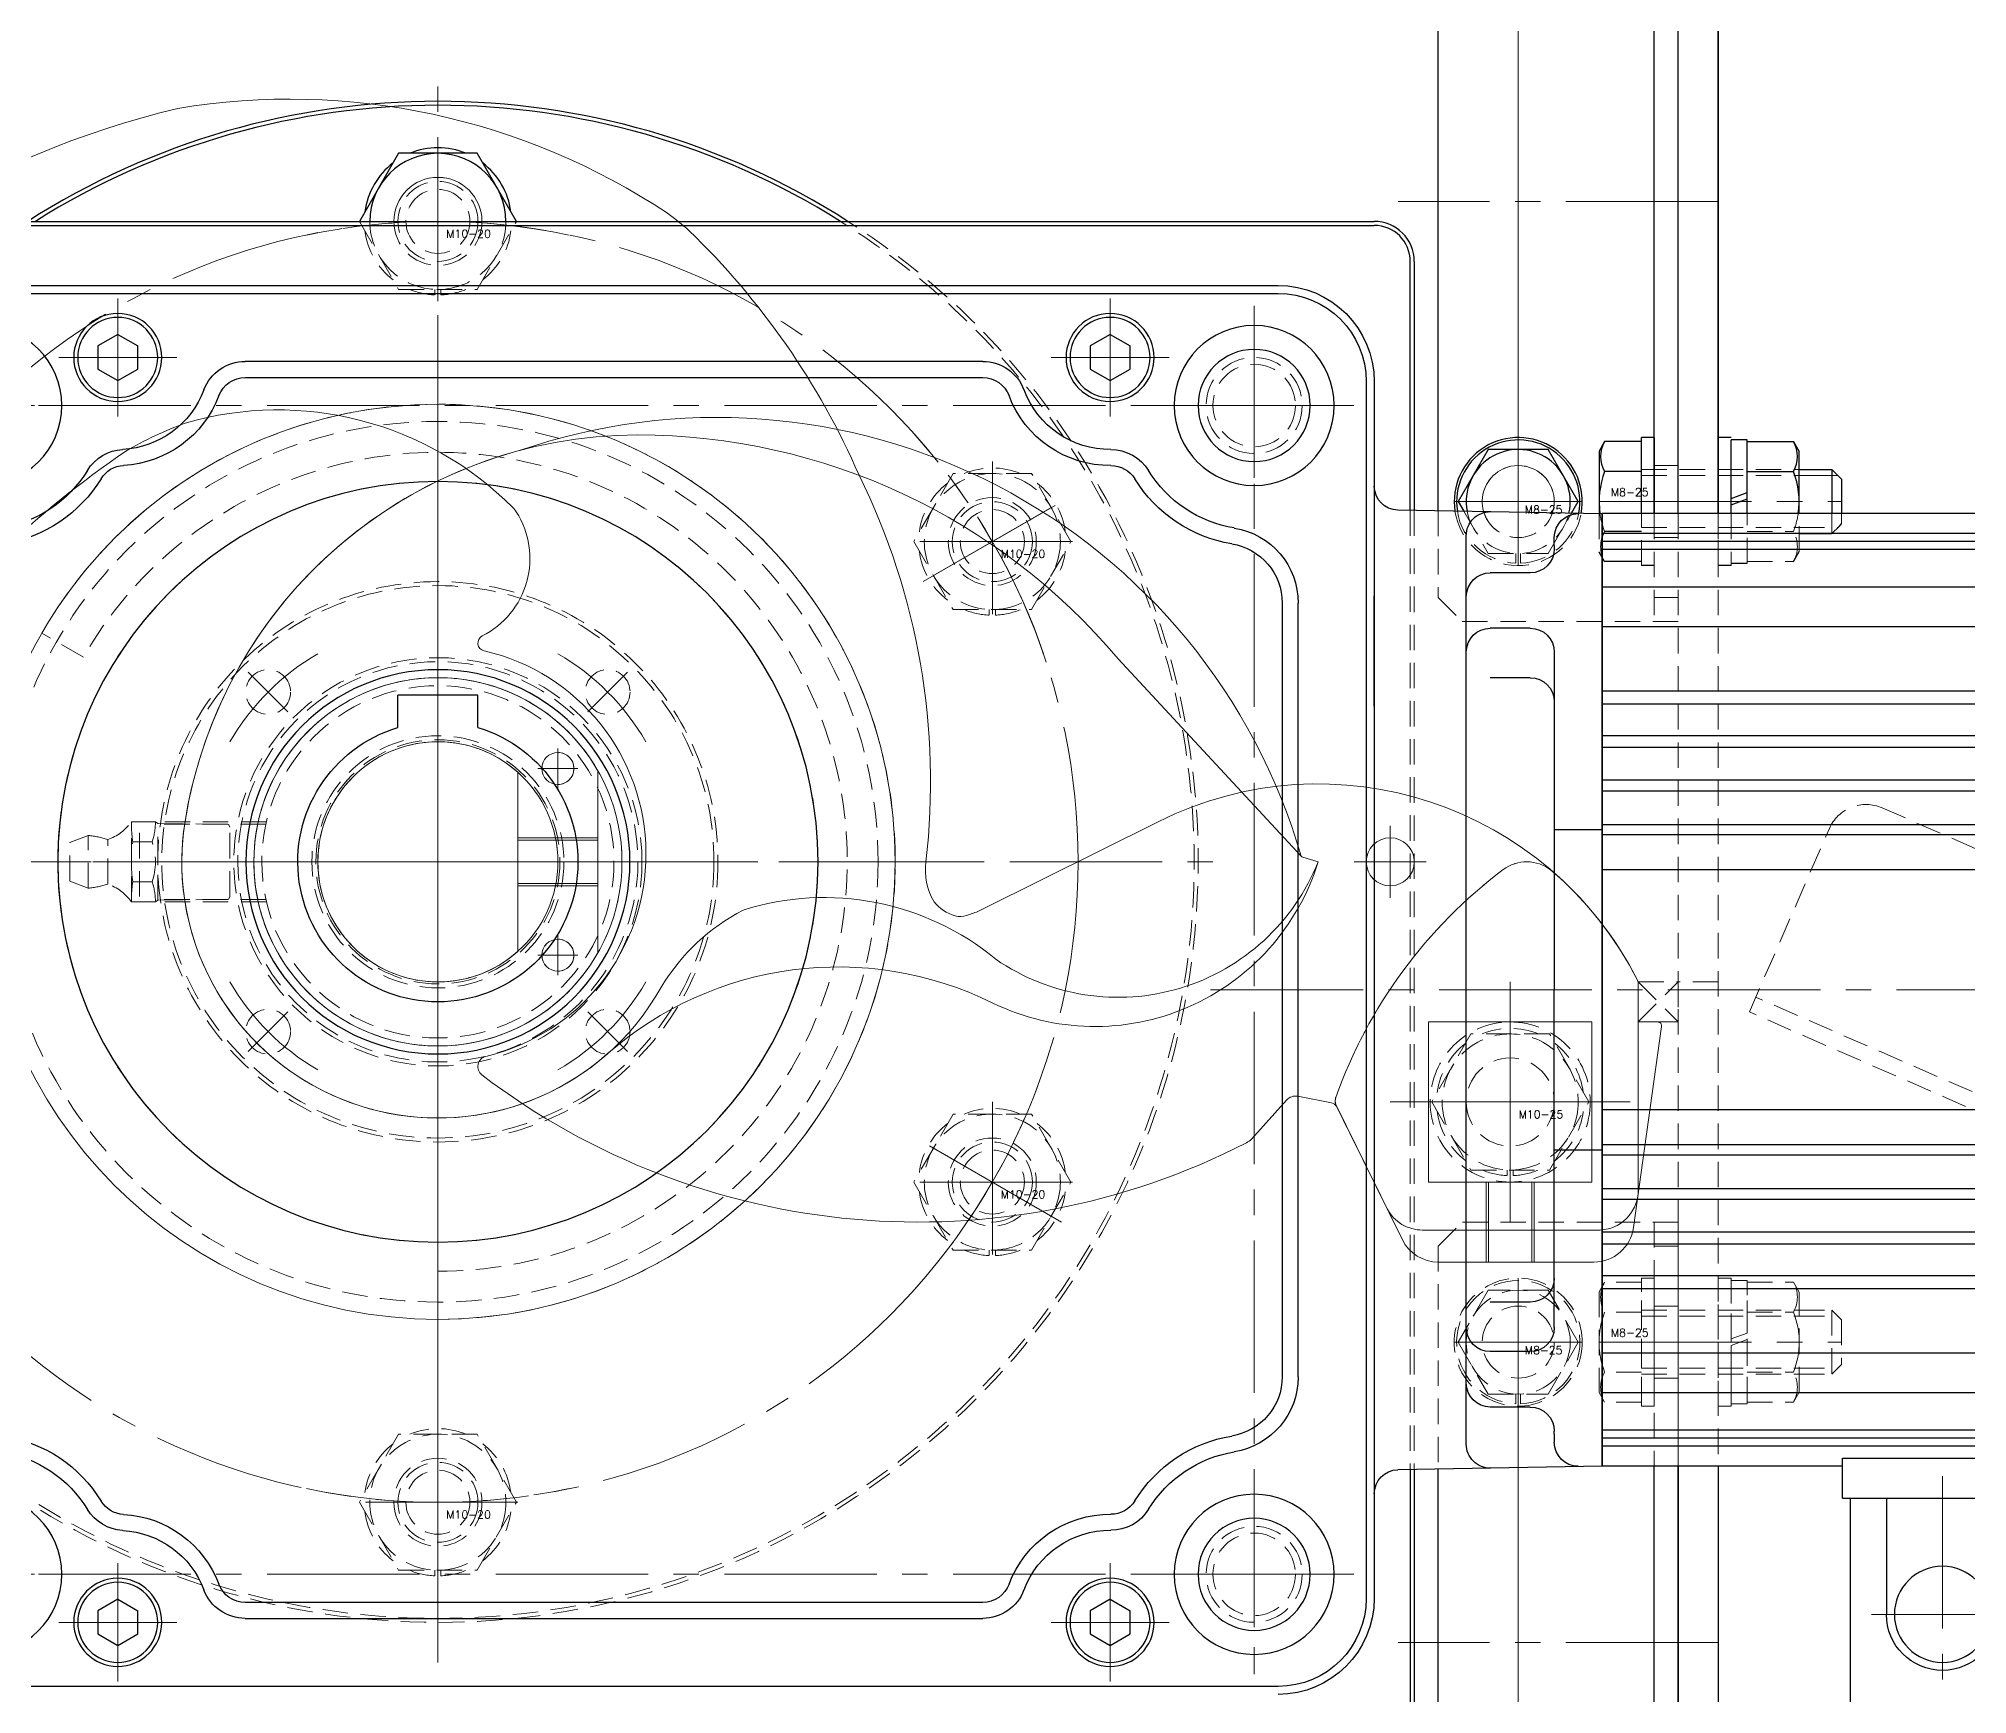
# Model space of a CAD drawing. Header units: millimetres. Extents: x 0 to 51411, y 0 to 16902.
# Drawn here: x 3043.2 to 3284.3, y 7571.8 to 7778.6 of the extents above; entities that cross this region are included whole.
import ezdxf

# ---------------------------------------------------------------- set-up
doc = ezdxf.new("R2010")
doc.units = ezdxf.units.MM
doc.linetypes.add('CENTER2', pattern=[28.575, 19.05, -3.175, 3.175, -3.175])
doc.linetypes.add('HIDDEN2', pattern=[4.7625, 3.175, -1.5875])
for name, color, linetype, lineweight in [('01_外形線', 7, 'Continuous', 25), ('02_細線', 5, 'Continuous', 13), ('03_かくれ線', 6, 'HIDDEN2', 13), ('04_中心線', 1, 'CENTER2', 9)]:
    doc.layers.add(name, color=color, linetype=linetype, lineweight=lineweight)
doc.layers.add('10_DRAFT', color=8, linetype='Continuous', lineweight=0, plot=False)
doc.styles.add('KSS_TXT', font='txt.shx', dxfattribs={"bigfont": 'extfont2.shx'})

# ---------------------------------------------------------------- blocks, each defined once
blk = doc.blocks.new('*U482')
blk.add_circle((0, 0), 5.5)
at = {"layer": '04_中心線'}
blk.add_line((0, 8.25), (0, -8.25), dxfattribs=at)
blk.add_arc((0, -80), 80, 78.1617, 101.8383, dxfattribs=at)
blk = doc.blocks.new('*U483')
at = {"layer": '03_かくれ線', "color": 0, "linetype": 'ByBlock', "lineweight": -2, "transparency": 16777216}
blk.add_blockref('*U482', (6480.56, 10582.32), dxfattribs=at)
for p, rotation in [((6411.28, 10542.32), 59.99999999999999), ((6549.84, 10542.32), 299.9999999999999), ((6411.28, 10462.32), 120), ((6549.84, 10462.32), 239.9999999999999), ((6480.56, 10422.32), 180)]:
    blk.add_blockref('*U482', p, dxfattribs=dict(at, rotation=rotation))
blk = doc.blocks.new('GM-SHYF-RH 0.4kW、1／160、＊＊V、60Hza')
at = {"layer": '01_外形線'}
for p, q in [((60, 72), (-105, 72)), ((60, 71), (-105, 71)), ((-84, 65.89), (-86.5, 64.44)), ((-84, 65.89), (-81.5, 64.44)), ((40, 65.89), (37.5, 64.44)), ((40, 65.89), (42.5, 64.44)), ((-86.5, 61.56), (-86.5, 64.44)), ((-81.5, 64.44), (-81.5, 61.56)), ((37.5, 61.56), (37.5, 64.44)), ((42.5, 64.44), (42.5, 61.56)), ((-84, 60.11), (-86.5, 61.56)), ((-81.5, 61.56), (-84, 60.11)), ((-68.09, 62.5), (24.09, 62.5)), ((24.09, 60.5), (-68.09, 60.5)), ((40, 60.11), (37.5, 61.56)), ((42.5, 61.56), (40, 60.11)), ((-117, 60), (-117, -92)), ((-116, 60), (-116, -92)), ((-242.5, 43.5), (-145.5, 43.5)), ((-175.5, 43.5), (-145.5, 43.5)), ((-145.5, 43.48), (-119.95, 43.94)), ((-145.5, -16), (-145.5, 43.5)), ((-145.5, 43.5), (-145.5, -16)), ((-242.5, 41), (-145.5, 41)), ((-242.5, 40), (-145.5, 40)), ((-242.5, 39), (-145.5, 39)), ((-139.5, 39.5), (-139.5, 40.5)), ((-139.5, 39.5), (-139.5, 39.1)), ((-128.5, -72.74), (-128.5, 40.74)), ((-242.5, 34.32), (-145.5, 34.32)), ((-136.5, 36.1), (-131.5, 36.1)), ((-117, 19.45), (-117, 33.23)), ((-107.5, -64.32), (-107.5, 32.32)), ((-105.5, 32.32), (-105.5, -64.32)), ((-242.5, 29.37), (-145.5, 29.37)), ((-136.5, 29.18), (-131.5, 29.18)), ((-139.5, 26.18), (-139.5, -16)), ((-136.5, 23), (-131.5, 23)), ((-242.5, 21.32), (-145.5, 21.32)), ((-242.5, 19.71), (-145.5, 19.71)), ((-5, 16.77), (-5, 20.8)), ((-5, 20.8), (5, 20.8)), ((5, 16.77), (5, 20.8)), ((-242.5, 15.75), (-145.5, 15.75)), ((-242.5, 14.28), (-145.5, 14.28)), ((-242.5, 10.19), (-145.5, 10.19)), ((-242.5, 8.83), (-145.5, 8.83)), ((-242.5, 4.64), (-145.5, 4.64)), ((-242.5, 3.37), (-145.5, 3.37)), ((-145.5, 4), (-139.5, 4)), ((-242.5, -1), (-145.5, -1)), ((-145.5, -16), (-145.5, -75.5)), ((-145.5, -75.5), (-145.5, -16)), ((-139.5, -58.18), (-139.5, -16)), ((-242.5, -31), (-145.5, -31)), ((-242.5, -35.37), (-145.5, -35.37)), ((-145.5, -36), (-139.5, -36)), ((-242.5, -36.64), (-145.5, -36.64)), ((-242.5, -40.83), (-145.5, -40.83)), ((-242.5, -42.19), (-145.5, -42.19)), ((-242.5, -46.28), (-145.5, -46.28)), ((-242.5, -47.75), (-145.5, -47.75)), ((-242.5, -51.71), (-145.5, -51.71)), ((-117, -51.45), (-117, -65.23)), ((-242.5, -53.32), (-145.5, -53.32)), ((-136.5, -55), (-131.5, -55)), ((-242.5, -61.37), (-145.5, -61.37)), ((-136.5, -61.18), (-131.5, -61.18)), ((-242.5, -66.32), (-145.5, -66.32)), ((-136.5, -68.1), (-131.5, -68.1)), ((-242.5, -71), (-145.5, -71)), ((-242.5, -72), (-145.5, -72)), ((-139.5, -71.5), (-139.5, -71.1)), ((-139.5, -71.5), (-139.5, -71.1)), ((-139.5, -71.5), (-139.5, -72.5)), ((-242.5, -73), (-145.5, -73)), ((-175.5, -74.5), (-242.5, -74.5)), ((-175.5, -79.5), (-175.5, -74.5)), ((-175.5, -75.5), (-145.5, -75.5)), ((-145.5, -75.48), (-119.95, -75.94)), ((-175.5, -79.5), (-250.5, -79.5)), ((-181, -79.5), (-181, -94)), ((-176.5, -108), (-176.5, -79.5)), ((-84, -92.11), (-86.5, -93.56)), ((-86.5, -96.44), (-86.5, -93.56)), ((-84, -92.11), (-81.5, -93.56)), ((-81.5, -93.56), (-81.5, -96.44)), ((-68.09, -92.5), (24.09, -92.5)), ((40, -92.11), (37.5, -93.56)), ((37.5, -96.44), (37.5, -93.56)), ((40, -92.11), (42.5, -93.56)), ((42.5, -93.56), (42.5, -96.44)), ((24.09, -94.5), (-68.09, -94.5)), ((-84, -97.89), (-86.5, -96.44)), ((-81.5, -96.44), (-84, -97.89)), ((40, -97.89), (37.5, -96.44)), ((42.5, -96.44), (40, -97.89)), ((-105, -103), (60, -103))]:
    blk.add_line(p, q, dxfattribs=at)
for centre, radius in [((-84, 63), 5.5), ((-84, 63), 5), ((40, 63), 5.5), ((40, 63), 5), ((-102, 57), 10), ((57, 57), 10), ((-102, 57), 7), ((0, 0), 47.5), ((0, 0), 24), ((-102, -89), 10), ((57, -89), 10), ((-102, -89), 7), ((-188, -94), 6), ((-84, -95), 5.5), ((-84, -95), 5), ((40, -95), 5.5), ((40, -95), 5)]:
    blk.add_circle(centre, radius, dxfattribs=at)
for centre, radius, start, end in [((-105, 60), 12, 90, 180), ((-105, 60), 11, 90, 180), ((-68.09, 57), 5.5, 90, 159.3338), ((-68.09, 57), 3.5, 90, 159.3338), ((24.09, 57), 5.5, 20.6662, 90), ((24.09, 57), 3.5, 20.6662, 90), ((-84, 63), 13.5, 269.6249, 339.3338), ((-84, 63), 11.5, 269.6249, 339.3338), ((40, 63), 13.5, 200.6662, 266.9553), ((40, 63), 11.5, 200.6662, 266.9553), ((-84.11, 46), 5.5, 89.6249, 148.412), ((39.1, 46.02), 5.5, 31.5123, 86.9553), ((-102, 57), 15.5, 279.2069, 328.412), ((-84.11, 46), 3.5, 89.6249, 148.412), ((39.1, 46.02), 3.5, 31.5123, 86.9553), ((57, 57), 15.5, 211.5123, 260.7931), ((-120, 46.94), 3, 271, 0), ((-102, 57), 17.5, 279.2069, 328.412), ((57, 57), 17.5, 211.5123, 260.7931), ((-142.5, 40.5), 3, 0, 90), ((-131.5, 40.74), 3, 0, 90.9812), ((-98, 32.32), 9.5, 99.2069, 180), ((-136.5, 39.1), 3, 180, 270), ((-98, 32.32), 7.5, 99.2069, 180), ((-131.5, 33.1), 3, 0, 90), ((-136.5, 26.18), 3, 90, 180), ((-131.5, 26.18), 3, 0, 90), ((-136.5, 20), 3, 90, 180), ((0, 0), 17.5, 106.6015, 73.3985), ((-136.5, -52), 3, 180, 270), ((-136.5, -58.18), 3, 180, 270), ((-131.5, -58.18), 3, 270, 0), ((-98, -64.32), 9.5, 180, 260.7931), ((-98, -64.32), 7.5, 180, 260.7931), ((-131.5, -65.1), 3, 270, 0), ((-136.5, -71.1), 3, 90, 180), ((-102, -89), 17.5, 31.586, 80.7931), ((57, -89), 17.5, 99.2069, 148.4898), ((-142.5, -72.5), 3, 270, 0), ((-131.5, -72.74), 3, 269.0188, 0), ((-102, -89), 15.5, 31.586, 80.7931), ((57, -89), 15.5, 99.2069, 148.4898), ((-120, -78.94), 3, 0, 89), ((-84.11, -78), 5.5, 211.586, 270.3738), ((-84.11, -78), 3.5, 211.586, 270.3738), ((-84, -95), 13.5, 20.6684, 90.3738), ((40, -95), 13.5, 93.046, 159.3316), ((39.1, -78.02), 3.5, 273.046, 328.4898), ((39.1, -78.02), 5.5, 273.046, 328.4898), ((-84, -95), 11.5, 20.6684, 90.3738), ((40, -95), 11.5, 93.046, 159.3316), ((-68.09, -89), 5.5, 200.6684, 270), ((-68.09, -89), 3.5, 200.6684, 270), ((24.09, -89), 3.5, 270, 339.3316), ((24.09, -89), 5.5, 270, 339.3316), ((-105, -92), 12, 180, 270), ((-105, -92), 11, 180, 270), ((-188, -94), 7, 180, 0)]:
    blk.add_arc(centre, radius, start, end, dxfattribs=at)
at = {"layer": '04_中心線'}
for p, q in [((-84, 70.38), (-84, 55.61)), ((40, 70.38), (40, 55.61)), ((-102, 69.46), (-102, 44.54)), ((0, 65.36), (0, -65.36)), ((-76.62, 63), (-91.38, 63)), ((47.38, 63), (32.62, 63)), ((-89.54, 57), (-114.46, 57)), ((69.46, 57), (44.54, 57)), ((65.36, 0), (-65.36, 0)), ((-96.56, -16), (-297.81, -16)), ((-188, -76.72), (-188, -104.7)), ((-102, -76.54), (-102, -101.46)), ((-89.54, -89), (-114.46, -89)), ((-84, -87.62), (-84, -102.39)), ((40, -87.62), (40, -102.39)), ((69.46, -89), (44.54, -89)), ((-198.19, -94), (-177.81, -94)), ((-76.62, -95), (-91.38, -95)), ((47.38, -95), (32.62, -95))]:
    blk.add_line(p, q, dxfattribs=at)

msp = doc.modelspace()

# ---------------------------------------------------------------- linework, layer by layer
at = {"layer": '01_外形線'}
for p, q in [((3248.139, 7719.262), (3248.139, 7840.762)), ((3248.139, 7719.262), (3248.139, 7840.762)), ((3253.139, 7719.262), (3253.139, 7840.762)), ((3253.139, 7840.762), (3253.139, 7719.262)), ((3245.139, 7719.262), (3245.139, 7810.762)), ((3248.139, 7719.262), (3248.139, 7810.762)), ((3218.139, 7719.609), (3218.139, 7807.762)), ((3088.232, 7764.262), (3083.325, 7755.762)), ((3098.047, 7764.262), (3088.232, 7764.262)), ((3102.955, 7755.762), (3098.047, 7764.262)), ((3018.139, 7755.762), (3210.139, 7755.762)), ((3018.139, 7755.262), (3210.139, 7755.262)), ((3214.639, 7719.671), (3214.639, 7750.762)), ((3215.139, 7750.762), (3215.139, 7719.663)), ((3224.386, 7727.262), (3220.634, 7720.762)), ((3231.892, 7727.262), (3224.386, 7727.262)), ((3235.645, 7720.762), (3231.892, 7727.262)), ((3238.935, 7728.267), (3238.239, 7727.062)), ((3243.539, 7728.267), (3238.935, 7728.267)), ((3243.539, 7719.262), (3243.539, 7728.762)), ((3245.139, 7728.762), (3243.539, 7728.762)), ((3245.139, 7728.762), (3245.139, 7719.262)), ((3253.139, 7719.262), (3253.139, 7728.762)), ((3254.739, 7728.762), (3253.139, 7728.762)), ((3254.739, 7720.362), (3254.739, 7728.462)), ((3256.739, 7728.462), (3254.739, 7728.462)), ((3256.739, 7721.09), (3256.739, 7728.462)), ((3256.739, 7728.267), (3262.514, 7728.267)), ((3262.514, 7728.267), (3263.239, 7727.012)), ((3238.239, 7727.062), (3238.239, 7719.251)), ((3263.239, 7719.262), (3263.239, 7727.012)), ((3243.539, 7724.514), (3238.935, 7724.514)), ((3256.739, 7724.514), (3262.514, 7724.514)), ((3263.239, 7724.762), (3267.339, 7724.762)), ((3267.339, 7724.762), (3267.339, 7719.262)), ((3267.339, 7724.762), (3268.239, 7723.862)), ((3268.239, 7723.862), (3268.539, 7723.562)), ((3268.539, 7723.562), (3268.539, 7719.262)), ((3220.634, 7720.762), (3221.332, 7719.552)), ((3234.808, 7719.312), (3235.645, 7720.762)), ((3254.739, 7721.162), (3256.739, 7721.89)), ((3254.739, 7720.362), (3256.739, 7721.09)), ((3254.739, 7719.262), (3254.739, 7720.362)), ((3256.739, 7719.262), (3256.739, 7721.09)), ((3267.339, 7716.762), (3268.239, 7717.662)), ((3268.239, 7717.662), (3268.539, 7717.962)), ((3243.539, 7717.009), (3238.935, 7717.009)), ((3263.239, 7716.762), (3267.339, 7716.762)), ((3238.935, 7713.256), (3238.239, 7714.462)), ((3243.539, 7713.256), (3238.935, 7713.256)), ((3254.739, 7713.062), (3256.739, 7713.062)), ((3262.514, 7713.256), (3263.239, 7714.512)), ((3245.139, 7712.762), (3243.539, 7712.762)), ((3254.739, 7712.762), (3253.139, 7712.762)), ((3214.639, 7599.852), (3214.639, 7570.762)), ((3215.139, 7599.861), (3215.139, 7570.762)), ((3218.139, 7528.762), (3218.139, 7599.914)), ((3245.139, 7525.762), (3245.139, 7600.262)), ((3248.139, 7525.762), (3248.139, 7600.262)), ((3248.139, 7600.262), (3248.139, 7495.762)), ((3248.139, 7600.262), (3248.139, 7500.762)), ((3253.139, 7600.262), (3253.139, 7495.762)), ((3253.139, 7600.262), (3253.139, 7495.762))]:
    msp.add_line(p, q, dxfattribs=at)
for centre, radius, start, end in [((3093.139, 7675.762), 95, 57.3631, 122.6369), ((3093.139, 7675.762), 94.5, 57.83956, 122.16044), ((3093.14, 7755.762), 8.5, 0, 180), ((3093.14, 7755.762), 9.2, 67.50502, 112.49498), ((3093.14, 7755.762), 9.2, 127.50502, 172.49498), ((3093.14, 7755.762), 9.2, 7.50502, 52.49498), ((3210.139, 7750.762), 5, 0, 90), ((3210.139, 7750.762), 4.5, 360, 90), ((3228.139, 7720.762), 8, 349.40899, 188.55189), ((3228.139, 7720.762), 7.7, 349.03236, 188.92852), ((3228.139, 7720.762), 6.5, 347.17148, 190.7894), ((3242.185, 7726.391), 3.753, 150.00001, 209.99999), ((3259.264, 7726.391), 3.753, 330.00001, 29.99999), ((3248.704, 7720.762), 10.465, 158.98558, 188.30799), ((3253.163, 7720.762), 10.077, 351.43999, 21.86539)]:
    msp.add_arc(centre, radius, start, end, dxfattribs=at)
at = {"layer": '02_細線'}
msp.add_line((3263.239, 7724.012), (3268.089, 7724.012), dxfattribs=at)
msp.add_circle((3093.139, 7675.762), 57.15, dxfattribs=at)
at = {"layer": '03_かくれ線'}
for p, q in [((3083.325, 7755.762), (3088.232, 7747.262)), ((3098.047, 7747.262), (3102.955, 7755.762)), ((3088.232, 7747.262), (3098.047, 7747.262)), ((3092.765, 7747.262), (3092.765, 7746.569)), ((3093.515, 7747.262), (3093.515, 7746.569)), ((3228.139, 7728.262), (3228.139, 7713.262)), ((3248.139, 7725.262), (3245.139, 7725.262)), ((3157.514, 7724.262), (3152.606, 7715.762)), ((3167.329, 7724.262), (3157.514, 7724.262)), ((3172.236, 7715.762), (3167.329, 7724.262)), ((3243.539, 7724.762), (3263.239, 7724.762)), ((3243.539, 7724.012), (3263.239, 7724.012)), ((3214.639, 7719.671), (3214.639, 7599.852)), ((3215.139, 7719.663), (3215.139, 7599.861)), ((3218.139, 7719.609), (3218.139, 7708.762)), ((3221.332, 7719.552), (3224.386, 7714.262)), ((3231.892, 7714.262), (3234.808, 7719.312)), ((3238.239, 7719.251), (3238.239, 7714.462)), ((3243.539, 7712.762), (3243.539, 7719.262)), ((3245.139, 7719.262), (3245.139, 7705.762)), ((3245.139, 7719.262), (3245.139, 7712.762)), ((3248.139, 7719.262), (3248.139, 7600.262)), ((3248.139, 7719.262), (3248.139, 7600.262)), ((3248.139, 7719.262), (3248.139, 7705.762)), ((3253.139, 7719.262), (3253.139, 7600.262)), ((3253.139, 7719.262), (3253.139, 7600.262)), ((3253.139, 7712.762), (3253.139, 7719.262)), ((3254.739, 7719.262), (3254.739, 7712.762)), ((3256.739, 7713.062), (3256.739, 7719.262)), ((3263.239, 7714.512), (3263.239, 7719.262)), ((3267.339, 7719.262), (3267.339, 7716.762)), ((3267.339, 7716.762), (3268.239, 7717.662)), ((3268.239, 7717.662), (3268.539, 7717.962)), ((3268.539, 7719.262), (3268.539, 7717.962)), ((3152.606, 7715.762), (3157.514, 7707.262)), ((3167.329, 7707.262), (3172.236, 7715.762)), ((3243.539, 7717.009), (3238.935, 7717.009)), ((3243.539, 7717.512), (3263.239, 7717.512)), ((3243.539, 7717.512), (3263.239, 7717.512)), ((3243.539, 7716.762), (3263.239, 7716.762)), ((3243.539, 7716.762), (3263.239, 7716.762)), ((3248.139, 7716.262), (3245.139, 7716.262)), ((3256.739, 7717.009), (3262.514, 7717.009)), ((3263.239, 7717.512), (3268.089, 7717.512)), ((3263.239, 7716.762), (3267.339, 7716.762)), ((3224.386, 7714.262), (3231.892, 7714.262)), ((3227.839, 7714.262), (3227.839, 7713.067)), ((3228.439, 7714.262), (3228.439, 7713.067)), ((3238.935, 7713.256), (3238.239, 7714.462)), ((3243.539, 7713.256), (3238.935, 7713.256)), ((3254.739, 7713.062), (3256.739, 7713.062)), ((3256.739, 7713.256), (3262.514, 7713.256)), ((3262.514, 7713.256), (3263.239, 7714.512)), ((3245.139, 7712.762), (3243.539, 7712.762)), ((3254.739, 7712.762), (3253.139, 7712.762)), ((3218.139, 7708.762), (3221.139, 7705.762)), ((3248.139, 7708.762), (3245.139, 7708.762)), ((3093.139, 7706.122), (3093.139, 7645.402)), ((3157.514, 7707.262), (3167.329, 7707.262)), ((3162.046, 7707.262), (3162.046, 7706.569)), ((3162.796, 7707.262), (3162.796, 7706.569)), ((3221.139, 7705.762), (3248.139, 7705.762)), ((3093.139, 7701.062), (3093.139, 7650.462)), ((3108.139, 7684.924), (3108.139, 7689.924)), ((3103.139, 7686.942), (3103.139, 7664.581)), ((3105.639, 7687.424), (3110.639, 7687.424)), ((3047.139, 7678.162), (3049.439, 7679.062)), ((3049.439, 7672.462), (3049.439, 7679.062)), ((3054.839, 7670.762), (3054.839, 7680.762)), ((3054.839, 7680.762), (3057.839, 7680.762)), ((3055.839, 7671.431), (3055.839, 7680.092)), ((3058.139, 7680.562), (3057.839, 7680.762)), ((3058.139, 7680.562), (3066.969, 7680.464)), ((3058.139, 7670.962), (3058.139, 7680.562)), ((3071.647, 7680.462), (3058.456, 7680.462)), ((3071.715, 7680.762), (3058.498, 7680.762)), ((3067.139, 7680.092), (3066.969, 7680.464)), ((3067.139, 7671.431), (3067.139, 7680.092)), ((3047.139, 7673.362), (3047.139, 7678.162)), ((3051.876, 7672.99), (3051.876, 7678.533)), ((3055.01, 7678.262), (3057.419, 7678.262)), ((3103.139, 7678.762), (3113.139, 7678.762)), ((3103.139, 7678.462), (3113.139, 7678.462)), ((3046.639, 7675.762), (3068.139, 7675.762)), ((3123.499, 7675.762), (3062.779, 7675.762)), ((3118.439, 7675.762), (3067.839, 7675.762)), ((3047.139, 7673.362), (3049.439, 7672.462)), ((3055.01, 7673.262), (3057.419, 7673.262)), ((3103.139, 7673.062), (3113.139, 7673.062)), ((3103.139, 7672.762), (3113.139, 7672.762)), ((3054.839, 7670.762), (3057.839, 7670.762)), ((3058.139, 7670.962), (3057.839, 7670.762)), ((3058.139, 7670.962), (3066.97, 7671.062)), ((3071.647, 7671.062), (3058.456, 7671.062)), ((3071.715, 7670.762), (3058.498, 7670.762)), ((3067.139, 7671.431), (3066.969, 7671.059)), ((3108.139, 7666.6), (3108.139, 7661.6)), ((3105.639, 7664.1), (3110.639, 7664.1)), ((3227.139, 7660.762), (3227.139, 7630.762)), ((3243.139, 7660.762), (3248.139, 7655.762)), ((3243.139, 7655.762), (3248.139, 7660.762)), ((3253.139, 7660.762), (3248.139, 7660.762)), ((3551.1, 7530.847), (3257.815, 7658.847)), ((3222.232, 7654.262), (3217.324, 7645.762)), ((3232.047, 7654.262), (3222.232, 7654.262)), ((3236.954, 7645.762), (3232.047, 7654.262)), ((3212.139, 7645.762), (3242.139, 7645.762)), ((3217.324, 7645.762), (3222.232, 7637.262)), ((3232.047, 7637.262), (3236.954, 7645.762)), ((3157.514, 7644.262), (3152.606, 7635.762)), ((3167.329, 7644.262), (3157.514, 7644.262)), ((3172.236, 7635.762), (3167.329, 7644.262)), ((3152.606, 7635.762), (3157.514, 7627.262)), ((3167.329, 7627.262), (3172.236, 7635.762)), ((3222.232, 7637.262), (3232.047, 7637.262)), ((3226.764, 7637.262), (3226.764, 7636.569)), ((3227.514, 7637.262), (3227.514, 7636.569)), ((3218.139, 7627.762), (3221.139, 7630.762)), ((3248.139, 7630.762), (3221.139, 7630.762)), ((3245.139, 7630.762), (3245.139, 7600.262)), ((3248.139, 7630.762), (3248.139, 7600.262)), ((3157.514, 7627.262), (3167.329, 7627.262)), ((3162.046, 7627.262), (3162.046, 7626.569)), ((3162.796, 7627.262), (3162.796, 7626.569)), ((3218.139, 7627.762), (3218.139, 7599.914)), ((3248.139, 7627.762), (3245.139, 7627.762)), ((3243.539, 7607.762), (3243.539, 7623.762)), ((3245.139, 7623.762), (3243.539, 7623.762)), ((3245.139, 7623.762), (3245.139, 7607.762)), ((3253.139, 7607.762), (3253.139, 7623.762)), ((3254.739, 7623.762), (3253.139, 7623.762)), ((3254.739, 7623.762), (3254.739, 7607.762)), ((3224.386, 7622.262), (3220.634, 7615.762)), ((3231.892, 7622.262), (3224.386, 7622.262)), ((3228.139, 7623.262), (3228.139, 7608.262)), ((3235.645, 7615.762), (3231.892, 7622.262)), ((3238.935, 7623.267), (3238.239, 7622.062)), ((3238.239, 7622.062), (3238.239, 7609.462)), ((3243.539, 7623.267), (3238.935, 7623.267)), ((3243.539, 7608.256), (3243.539, 7623.267)), ((3254.739, 7616.162), (3254.739, 7623.462)), ((3256.739, 7623.462), (3254.739, 7623.462)), ((3256.739, 7616.89), (3256.739, 7623.462)), ((3256.739, 7608.256), (3256.739, 7623.267)), ((3256.739, 7623.267), (3262.514, 7623.267)), ((3262.514, 7623.267), (3263.239, 7622.012)), ((3263.239, 7609.512), (3263.239, 7622.012)), ((3243.539, 7619.514), (3238.935, 7619.514)), ((3243.539, 7619.762), (3263.239, 7619.762)), ((3243.539, 7619.012), (3263.239, 7619.012)), ((3248.139, 7620.262), (3245.139, 7620.262)), ((3256.739, 7619.514), (3262.514, 7619.514)), ((3263.239, 7619.762), (3267.339, 7619.762)), ((3263.239, 7619.012), (3268.089, 7619.012)), ((3267.339, 7619.762), (3267.339, 7611.762)), ((3267.339, 7619.762), (3268.239, 7618.862)), ((3268.239, 7618.862), (3268.539, 7618.562)), ((3254.739, 7616.162), (3256.739, 7616.89)), ((3268.539, 7618.562), (3268.539, 7612.962)), ((3220.634, 7615.762), (3224.386, 7609.262)), ((3231.892, 7609.262), (3235.645, 7615.762)), ((3254.739, 7615.362), (3256.739, 7616.09)), ((3254.739, 7608.062), (3254.739, 7615.362)), ((3256.739, 7608.062), (3256.739, 7616.09)), ((3243.539, 7612.009), (3238.935, 7612.009)), ((3243.539, 7612.512), (3263.239, 7612.512)), ((3243.539, 7611.762), (3263.239, 7611.762)), ((3256.739, 7612.009), (3262.514, 7612.009)), ((3263.239, 7612.512), (3268.089, 7612.512)), ((3263.239, 7611.762), (3267.339, 7611.762)), ((3267.339, 7611.762), (3268.239, 7612.662)), ((3268.239, 7612.662), (3268.539, 7612.962)), ((3224.386, 7609.262), (3231.892, 7609.262)), ((3227.839, 7609.262), (3227.839, 7608.067)), ((3228.439, 7609.262), (3228.439, 7608.067)), ((3238.935, 7608.256), (3238.239, 7609.462)), ((3248.139, 7611.262), (3245.139, 7611.262)), ((3262.514, 7608.256), (3263.239, 7609.512)), ((3243.539, 7608.256), (3238.935, 7608.256)), ((3245.139, 7607.762), (3243.539, 7607.762)), ((3254.739, 7607.762), (3253.139, 7607.762)), ((3254.739, 7608.062), (3256.739, 7608.062)), ((3256.739, 7608.256), (3262.514, 7608.256)), ((3088.232, 7604.262), (3083.324, 7595.762)), ((3098.047, 7604.262), (3088.232, 7604.262)), ((3102.954, 7595.762), (3098.047, 7604.262)), ((3083.324, 7595.762), (3088.232, 7587.262)), ((3098.047, 7587.262), (3102.954, 7595.762)), ((3088.232, 7587.262), (3098.047, 7587.262)), ((3092.764, 7587.262), (3092.764, 7586.569)), ((3093.514, 7587.262), (3093.514, 7586.569))]:
    msp.add_line(p, q, dxfattribs=at)
msp.add_lwpolyline([(3043.646, 7704.337, -1.7320508), (3093.139, 7618.612), (3093.139, 7624.612, 1.7320508), (3048.842, 7701.337), (3043.646, 7704.337)], format="xyb", dxfattribs=at)
for points in [[(3113.139, 7687.119), (3113.139, 7664.404, -3.7859389)], [(3093.139, 7660.762, 0.1844831), (3103.139, 7664.581), (3103.139, 7686.942, 0.1844831), (3093.139, 7690.762, 1)], [(3267.015, 7679.927, -0.4142136), (3273.598, 7682.509), (3557.717, 7558.509, -0.4142136), (3560.3, 7551.927), (3550.3, 7529.014), (3257.015, 7657.014)], [(3232.23, 7674.729, 0.3362047), (3226.25, 7674.784, 0.1470329), (3205.336, 7646.323, 0.1514803), (3205.332, 7645.435), (3211.761, 7632.409, 0.276984), (3216.173, 7629.762), (3238.139, 7629.762, 0.4142136), (3243.139, 7634.762), (3243.139, 7660.532, 0.0967974), (3243.066, 7660.908, 0.0991401)]]:
    msp.add_lwpolyline(points, format="xyb", close=True, dxfattribs=at)
for points in [[(3243.139, 7660.762), (3248.139, 7660.762), (3248.139, 7655.762), (3243.139, 7655.762), (3243.139, 7660.762)], [(3216.939, 7635.762), (3237.339, 7635.762), (3237.339, 7655.762), (3216.939, 7655.762), (3216.939, 7635.762)]]:
    msp.add_lwpolyline(points, dxfattribs=at)
for centre, radius in [((3093.139, 7755.762), 5), ((3093.139, 7755.762), 4), ((3195.139, 7732.762), 6), ((3195.139, 7732.762), 5.15), ((3093.139, 7675.762), 55), ((3228.139, 7720.762), 4.5), ((3093.139, 7675.762), 47.5), ((3162.421, 7715.762), 8.5), ((3162.421, 7715.762), 5), ((3162.421, 7715.762), 4), ((3093.139, 7675.762), 35), ((3093.139, 7675.762), 35), ((3093.139, 7675.762), 34.5), ((3093.139, 7675.762), 25.5), ((3093.139, 7675.762), 25), ((3071.926, 7696.975), 2.8), ((3093.139, 7675.762), 23), ((3114.352, 7696.975), 2.8), ((3093.139, 7675.762), 22), ((3093.139, 7675.762), 15.75), ((3093.139, 7675.762), 15.25), ((3108.139, 7687.424), 2), ((3108.139, 7664.1), 2), ((3071.926, 7654.548), 2.8), ((3114.352, 7654.548), 2.8), ((3227.139, 7645.762), 10), ((3227.139, 7645.762), 8.5), ((3227.139, 7645.762), 5.5), ((3162.421, 7635.762), 8.5), ((3162.421, 7635.762), 5), ((3162.421, 7635.762), 4), ((3228.139, 7615.762), 8), ((3228.139, 7615.762), 6.5), ((3228.139, 7615.762), 4.5), ((3228.139, 7615.762), 4.5), ((3093.139, 7595.762), 8.5), ((3093.139, 7595.762), 5), ((3093.139, 7595.762), 4), ((3195.139, 7586.762), 6), ((3195.139, 7586.762), 5.15)]:
    msp.add_circle(centre, radius, dxfattribs=at)
for centre, radius, start, end in [((3093.14, 7755.762), 5.5, 0, 180), ((3093.139, 7675.762), 95, 212.6369, 57.3631), ((3093.139, 7675.762), 94.5, 212.16044, 57.83956), ((3093.14, 7755.762), 9.2, 187.50502, 232.49498), ((3093.14, 7755.762), 8.5, 180, 0), ((3093.14, 7755.762), 9.2, 307.50502, 352.49498), ((3093.14, 7755.762), 9.2, 247.50502, 267.66393), ((3093.14, 7755.762), 9.2, 272.33607, 292.49498), ((3162.421, 7715.762), 9.2, 67.50502, 112.49498), ((3228.139, 7720.762), 4.5, 342.72373, 195.80203), ((3162.421, 7715.762), 9.2, 127.50502, 172.49498), ((3162.421, 7715.762), 9.2, 7.50502, 52.49498), ((3228.139, 7720.762), 8, 188.55189, 349.40899), ((3228.139, 7720.762), 7.7, 188.92852, 267.76713), ((3228.139, 7720.762), 6.5, 190.7894, 347.17148), ((3228.139, 7720.762), 4.5, 195.80203, 342.72373), ((3228.139, 7720.762), 7.7, 272.23287, 349.03236), ((3248.704, 7720.762), 10.465, 188.30799, 201.01442), ((3253.163, 7720.762), 10.077, 338.13461, 351.43999), ((3242.185, 7715.132), 3.753, 150.00001, 209.99999), ((3259.264, 7715.132), 3.753, 330.00001, 29.99999), ((3162.421, 7715.762), 9.2, 187.50502, 232.49498), ((3162.421, 7715.762), 9.2, 307.50502, 352.49498), ((3162.421, 7715.762), 9.2, 247.50502, 267.66393), ((3162.421, 7715.762), 9.2, 272.33607, 292.49498), ((3093.139, 7675.762), 15, 48.18969, 311.81031), ((3093.139, 7675.762), 15, 311.81031, 48.18969), ((3048.281, 7667.846), 11.276, 71.40681, 84.10417), ((3049.927, 7684.207), 6, 288.95365, 324.94921), ((3048.281, 7683.678), 11.276, 275.89583, 288.59319), ((3049.927, 7667.316), 6, 35.05079, 71.04635), ((3227.139, 7645.762), 9.2, 67.50502, 112.49498), ((3227.139, 7645.762), 9.2, 127.50502, 172.49498), ((3227.139, 7645.762), 9.2, 7.50502, 52.49498), ((3162.421, 7635.762), 9.2, 127.50502, 172.49498), ((3162.421, 7635.762), 9.2, 67.50502, 112.49498), ((3162.421, 7635.762), 9.2, 7.50502, 52.49498), ((3227.139, 7645.762), 9.2, 187.50502, 232.49498), ((3227.139, 7645.762), 9.2, 307.50502, 352.49498), ((3227.139, 7645.762), 9.2, 247.50502, 267.66393), ((3227.139, 7645.762), 9.2, 272.33607, 292.49498), ((3162.421, 7635.762), 9.2, 187.50502, 232.49498), ((3162.421, 7635.762), 9.2, 307.50502, 352.49498), ((3162.421, 7635.762), 9.2, 247.50502, 267.66393), ((3162.421, 7635.762), 9.2, 272.33607, 292.49498), ((3228.139, 7615.762), 7.7, 272.23287, 267.76713), ((3242.185, 7621.391), 3.753, 150.00001, 209.99999), ((3259.264, 7621.391), 3.753, 330.00001, 29.99999), ((3248.704, 7615.762), 10.465, 158.98558, 201.01442), ((3253.163, 7615.762), 10.077, 338.13461, 21.86539), ((3242.185, 7610.132), 3.753, 150.00001, 209.99999), ((3259.264, 7610.132), 3.753, 330.00001, 29.99999), ((3093.139, 7595.762), 9.2, 67.50502, 112.49498), ((3093.139, 7595.762), 9.2, 127.50502, 172.49498), ((3093.139, 7595.762), 9.2, 7.50502, 52.49498), ((3093.139, 7595.762), 9.2, 187.50502, 232.49498), ((3093.139, 7595.762), 9.2, 307.50502, 352.49498), ((3093.139, 7595.762), 9.2, 247.50502, 267.66393), ((3093.139, 7595.762), 9.2, 272.33607, 292.49498)]:
    msp.add_arc(centre, radius, start, end, dxfattribs=at)
at = {"layer": '03_かくれ線', "extrusion": (0, 0, -1)}
for centre, start_param, end_param in [((3056.005, 7680.762), 7.3061385, 7.8539816), ((3056.005, 7675.762), 7.3061385, 8.4017922), ((3056.005, 7670.762), 7.8539677, 8.4017922)]:
    msp.add_ellipse(centre, major_axis=(0, -4.8), ratio=0.2427772, start_param=start_param, end_param=end_param, dxfattribs=at)
at = {"layer": '03_かくれ線'}
for centre, start_param, end_param in [((3056.005, 7680.762), 7.1631657, 7.8539816), ((3056.005, 7675.762), 7.1631657, 8.5447976), ((3056.005, 7670.762), 7.8539816, 8.5447976)]:
    msp.add_ellipse(centre, major_axis=(0, -3.924), ratio=0.4675957, start_param=start_param, end_param=end_param, dxfattribs=at)
at = {"layer": '04_中心線'}
for p, q in [((3228.139, 7803.262), (3228.139, 7713.262)), ((3228.139, 7715.162), (3228.139, 7801.362)), ((3093.139, 7575.762), (3093.139, 7775.762)), ((3093.139, 7745.781), (3093.139, 7765.742)), ((3093.14, 7765.762), (3093.14, 7745.762)), ((3253.139, 7758.262), (3213.139, 7758.262)), ((3103.14, 7755.762), (3083.14, 7755.762)), ((3195.139, 7742.762), (3195.139, 7576.762)), ((3093.139, 7613.612), (3093.139, 7737.912)), ((3205.139, 7732.762), (3026.139, 7732.762)), ((3228.139, 7728.762), (3228.139, 7712.762)), ((3162.421, 7725.762), (3162.421, 7705.762)), ((3228.139, 7715.162), (3228.139, 7726.362)), ((3153.761, 7710.762), (3171.082, 7720.762)), ((3236.139, 7720.762), (3220.139, 7720.762)), ((3235.639, 7720.762), (3220.639, 7720.762)), ((3222.539, 7720.762), (3233.739, 7720.762)), ((3238.239, 7720.762), (3268.539, 7720.762)), ((3253.139, 7720.762), (3240.139, 7720.762)), ((3255.639, 7720.762), (3245.639, 7720.762)), ((3093.139, 7635.762), (3093.139, 7715.762)), ((3172.421, 7715.762), (3152.421, 7715.762)), ((3074.401, 7694.5), (3069.451, 7699.45)), ((3111.878, 7694.5), (3116.827, 7699.45)), ((2993.139, 7675.762), (3193.139, 7675.762)), ((3155.289, 7675.762), (3030.989, 7675.762)), ((3053.139, 7675.762), (3133.139, 7675.762)), ((3074.401, 7657.023), (3069.451, 7652.074)), ((3111.878, 7657.023), (3116.827, 7652.074)), ((3227.139, 7655.762), (3227.139, 7635.762)), ((3227.139, 7653.637), (3227.139, 7637.887)), ((3162.421, 7645.762), (3162.421, 7625.762)), ((3237.139, 7645.762), (3217.139, 7645.762)), ((3219.264, 7645.762), (3235.014, 7645.762)), ((3171.082, 7630.762), (3153.761, 7640.762)), ((3172.421, 7635.762), (3152.421, 7635.762)), ((3228.139, 7623.762), (3228.139, 7607.762)), ((3228.139, 7623.262), (3228.139, 7533.262)), ((3228.139, 7535.162), (3228.139, 7621.362)), ((3228.139, 7610.162), (3228.139, 7621.362)), ((3236.139, 7615.762), (3220.139, 7615.762)), ((3235.639, 7615.762), (3220.639, 7615.762)), ((3222.539, 7615.762), (3233.739, 7615.762)), ((3238.239, 7615.762), (3268.539, 7615.762)), ((3253.139, 7615.762), (3240.139, 7615.762)), ((3255.639, 7615.762), (3245.639, 7615.762)), ((3093.139, 7605.762), (3093.139, 7585.762)), ((3093.139, 7585.781), (3093.139, 7605.742)), ((3103.139, 7595.762), (3083.139, 7595.762)), ((3205.139, 7586.762), (3026.139, 7586.762)), ((3253.139, 7578.262), (3213.139, 7578.262))]:
    msp.add_line(p, q, dxfattribs=at)
msp.add_circle((3093.139, 7675.762), 80, dxfattribs=at)
for start, end in [(120, 150), (30, 60), (210, 240), (300, 330)]:
    msp.add_arc((3093.139, 7675.762), 30, start, end, dxfattribs=at)
at = {"layer": '10_DRAFT'}
for p, q in [((3093.139, 7706.122), (3093.139, 7645.402)), ((3093.139, 7701.062), (3093.139, 7650.462)), ((3093.139, 7660.762), (3093.139, 7690.762)), ((3108.139, 7684.924), (3108.139, 7689.924)), ((3103.139, 7686.942), (3103.139, 7664.581)), ((3105.639, 7687.424), (3110.639, 7687.424)), ((3212.139, 7671.262), (3212.139, 7680.262)), ((3103.139, 7678.762), (3113.139, 7678.762)), ((3103.139, 7678.462), (3113.139, 7678.462)), ((3123.499, 7675.762), (3062.779, 7675.762)), ((3118.439, 7675.762), (3067.839, 7675.762)), ((3078.139, 7675.762), (3108.139, 7675.762)), ((3216.639, 7675.762), (3207.639, 7675.762)), ((3103.139, 7673.062), (3113.139, 7673.062)), ((3103.139, 7672.762), (3113.139, 7672.762)), ((3108.139, 7666.6), (3108.139, 7661.6)), ((3105.639, 7664.1), (3110.639, 7664.1)), ((3227.139, 7660.762), (3227.139, 7630.762)), ((3212.139, 7645.762), (3242.139, 7645.762)), ((3224.139, 7625.762), (3224.139, 7635.762)), ((3224.439, 7625.762), (3224.439, 7635.762)), ((3229.839, 7625.762), (3229.839, 7635.762)), ((3230.139, 7625.762), (3230.139, 7635.762))]:
    msp.add_line(p, q, dxfattribs=at)
at = {"layer": '10_DRAFT', "color": 1}
for p, q in [((3227.139, 7660.762), (3227.139, 7630.762)), ((3212.139, 7645.762), (3242.139, 7645.762))]:
    msp.add_line(p, q, dxfattribs=at)
at = {"layer": '10_DRAFT'}
msp.add_lwpolyline([(2998.97, 7732.093, -0.1578942), (3060.648, 7769.875, -0.1901217), (3121.844, 7756.772, -0.021453), (3124.51, 7754.612, -0.0982908), (3145.775, 7724.042, -0.1444611), (3154.12, 7675.762, 0.1669619), (3155.139, 7670.762, 0.1485655), (3157.782, 7668.996, 0.035974), (3158.497, 7668.931, 0.066763), (3159.905, 7669.292, 0.033056), (3161.262, 7669.886), (3183.139, 7680.762, -0.4131405), (3243.066, 7660.908, -0.0967974), (3243.139, 7660.532), (3243.139, 7655.862, 0.4142136), (3243.239, 7655.762), (3245.56, 7655.762, -0.4577279), (3246.055, 7655.189), (3242.529, 7630.067, -0.3739425), (3237.578, 7625.762), (3218.149, 7625.762, -0.2854836), (3213.666, 7628.549), (3205.435, 7645.226, 0.1917493), (3204.804, 7645.651), (3200.599, 7646.473, 0.2648458), (3199.189, 7646.006), (3194.807, 7641.137, -0.0654481), (3194.184, 7640.666, -0.2886549), (3098.636, 7649.142, -0.6218781), (3099.136, 7651.463, 0.7942577), (3098.913, 7702.112, -0.697825), (3098.673, 7703.974, 0.4449419), (3102.939, 7719.466, 0.0583482), (3102.5, 7720.008, 0.2742632), (3061.573, 7730.563, 0.0411841), (3054.132, 7727.064, 0.0361441), (3038.415, 7714.468)], format="xyb", dxfattribs=at)
for points in [[(3201.005, 7676.481, 0.4288335), (3103.303, 7727.126, 0.2957811), (3061.541, 7680.817, 0.703461), (3114.305, 7651.761, -0.3037167), (3162.49, 7658.12, 0.4594325), (3203.139, 7675.762), (3201.226, 7676.343, -0.132339)], [(3178.139, 7701.098, 0.2217204), (3118.139, 7729.08, 0.368472), (3061.541, 7680.817, 0.8393649), (3121.112, 7660.221, -0.1375625), (3131.284, 7669.737, -0.2546452), (3162.866, 7663.587, 0.4810332), (3203.139, 7675.762), (3201.226, 7676.343, -0.132339), (3201.005, 7676.481)], [(3113.139, 7687.119), (3113.139, 7664.404, -3.7859389)], [(3103.139, 7686.942), (3103.139, 7664.581, -2.236068)], [(3103.139, 7686.942), (3103.139, 7664.581, -2.236068)], [(3093.139, 7660.762, 0.1844831), (3103.139, 7664.581), (3103.139, 7686.942, 0.1844831), (3093.139, 7690.762, 1)], [(3232.23, 7674.729, 0.3362047), (3226.25, 7674.784, 0.1470329), (3205.336, 7646.323, 0.1514803), (3205.332, 7645.435), (3211.761, 7632.409, 0.276984), (3216.173, 7629.762), (3238.139, 7629.762, 0.4142136), (3243.139, 7634.762), (3243.139, 7660.532, 0.0967974), (3243.066, 7660.908, 0.0991401)]]:
    msp.add_lwpolyline(points, format="xyb", close=True, dxfattribs=at)
for points in [[(3216.939, 7635.762), (3237.339, 7635.762), (3237.339, 7655.762), (3216.939, 7655.762), (3216.939, 7635.762)], [(3237.339, 7653.762), (3237.339, 7655.762), (3216.939, 7655.762), (3216.939, 7653.762)], [(3216.939, 7653.762), (3216.939, 7635.762), (3237.339, 7635.762), (3237.339, 7653.762)]]:
    msp.add_lwpolyline(points, dxfattribs=at)
for centre, radius in [((3093.139, 7675.762), 23), ((3108.139, 7687.424), 2), ((3212.139, 7675.762), 3), ((3108.139, 7664.1), 2)]:
    msp.add_circle(centre, radius, dxfattribs=at)
for start, end in [(48.18969, 311.81031), (311.81031, 48.18969)]:
    msp.add_arc((3093.139, 7675.762), 15, start, end, dxfattribs=at)

# ---------------------------------------------------------------- block references
at = {"xscale": -1}
msp.add_blockref('GM-SHYF-RH 0.4kW、1／160、＊＊V、60Hza', (3093.139, 7675.762), dxfattribs=at)
at = {"layer": '03_かくれ線'}
msp.add_blockref('*U483', (-3387.421, -2826.558), dxfattribs=at)

# ---------------------------------------------------------------- texts
at = {"layer": '03_かくれ線', "style": 'KSS_TXT'}
for s, p in [('M10-20', (3094.188, 7753.72)), ('M8-25', (3239.715, 7721.442)), ('M8-25', (3228.95, 7719.253)), ('M10-20', (3163.469, 7713.72)), ('M10-25', (3228.187, 7643.72)), ('M10-20', (3163.469, 7633.72)), ('M8-25', (3239.715, 7616.442)), ('M8-25', (3228.95, 7614.253)), ('M10-20', (3094.187, 7593.72))]:
    msp.add_text(s, height=1, dxfattribs=at).set_placement(p)

doc.saveas('drawing.dxf')
